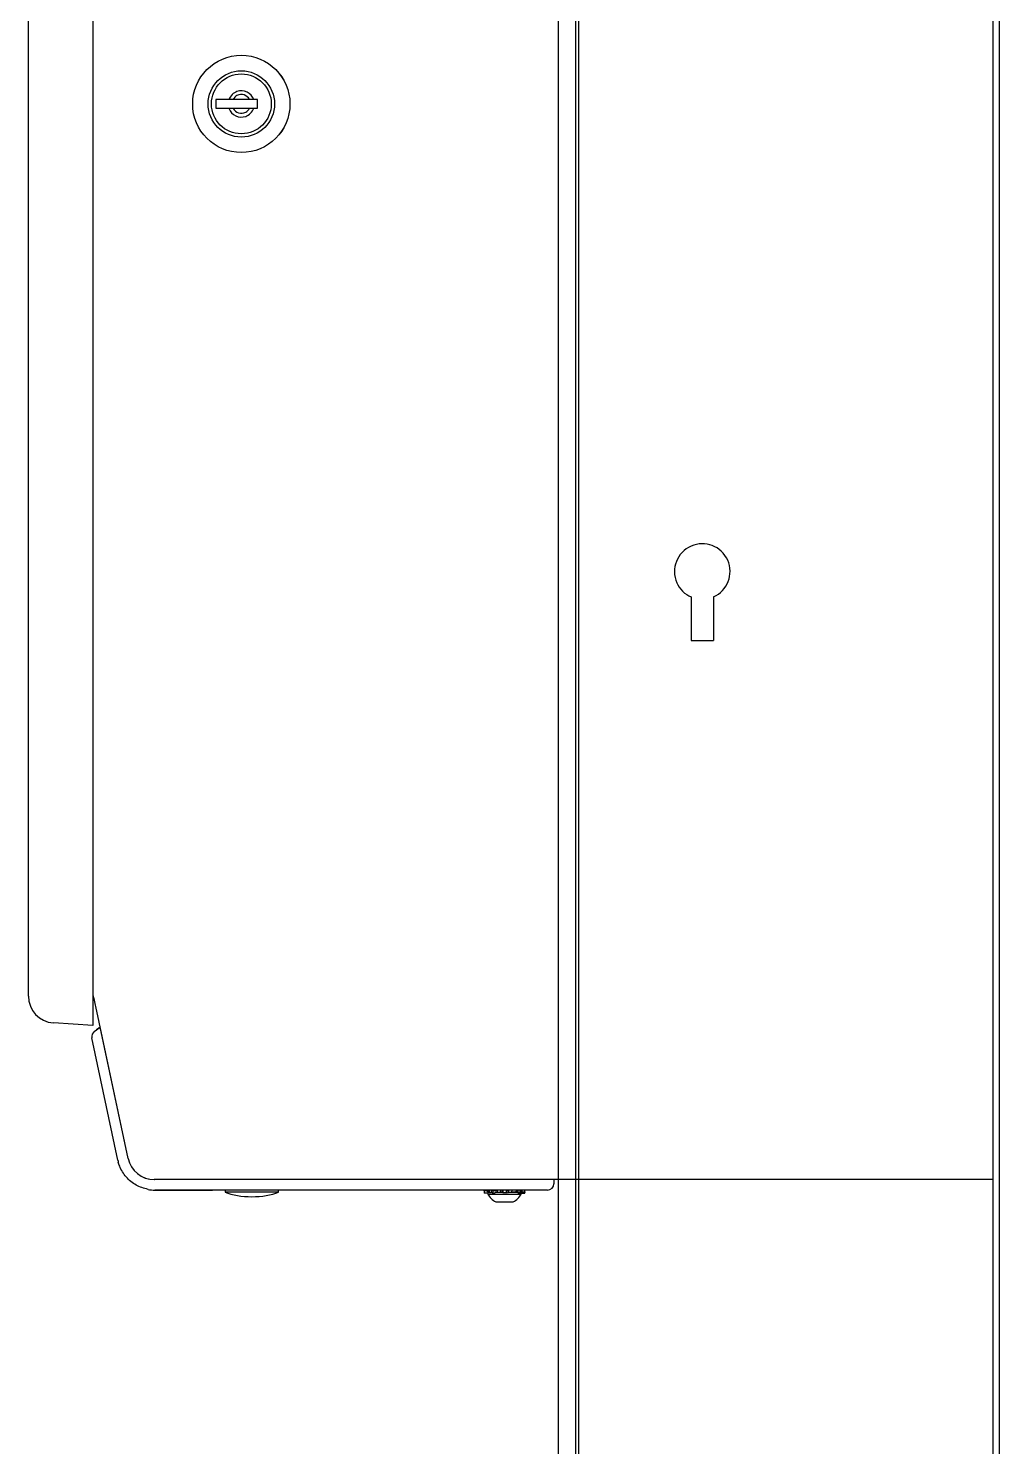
# Model space of a CAD drawing. Header units: inches. Extents: x 0 to 7.98, y 1.62 to 9.38.
# Drawn here: x 5.269 to 6.004, y 6.3 to 7.373 of the extents above; entities that cross this region are included whole.
import ezdxf

# ---------------------------------------------------------------- set-up
doc = ezdxf.new("R2010")
doc.units = ezdxf.units.IN
doc.header["$MEASUREMENT"] = 0
doc.layers.add('Layer 1', color=7, linetype='Continuous')

# ---------------------------------------------------------------- blocks, each defined once
blk = doc.blocks.new('block 405')
at = {"layer": 'Layer 1', "color": 7, "lineweight": 25, "true_color": 0xffffff}
blk.add_open_spline([(5.4667, 7.3156), (5.4667, 7.3359), (5.4503, 7.3524), (5.4299, 7.3524), (5.4096, 7.3524), (5.3931, 7.3359), (5.3931, 7.3156), (5.3931, 7.2953), (5.4096, 7.2788), (5.4299, 7.2788), (5.4503, 7.2788), (5.4667, 7.2953), (5.4667, 7.3156), (5.4667, 7.3156), (5.4667, 7.3156), (5.4667, 7.3156), (5.4667, 7.3156), (5.4667, 7.3156), (5.4667, 7.3156)], degree=3, knots=[0, 0, 0, 0, 1, 1, 1, 2, 2, 2, 3, 3, 3, 4, 4, 4, 5, 5, 5, 6, 6, 6, 6], dxfattribs=at)
blk = doc.blocks.new('block 427')
at = {"layer": 'Layer 1', "color": 7, "lineweight": 25, "true_color": 0xffffff}
blk.add_lwpolyline([(5.6849, 8.0516), (5.6849, 3.5355)], dxfattribs=at)
blk = doc.blocks.new('block 428')
at = {"layer": 'Layer 1', "color": 7, "lineweight": 25, "true_color": 0xffffff}
blk.add_lwpolyline([(5.6826, 8.0513), (5.6826, 3.5358)], dxfattribs=at)
blk = doc.blocks.new('block 431')
at = {"layer": 'Layer 1', "color": 7, "lineweight": 25, "true_color": 0xffffff}
blk.add_lwpolyline([(5.6698, 3.5652), (5.6698, 8.0219)], dxfattribs=at)
blk = doc.blocks.new('block 438')
at = {"layer": 'Layer 1', "color": 7, "lineweight": 25, "true_color": 0xffffff}
blk.add_lwpolyline([(5.7871, 6.9426), (5.7871, 6.9426)], dxfattribs=at)
blk = doc.blocks.new('block 439')
at = {"layer": 'Layer 1', "color": 7, "lineweight": 25, "true_color": 0xffffff}
blk.add_open_spline([(5.7871, 6.9426), (5.7977, 6.9472), (5.8025, 6.9597), (5.7978, 6.9703), (5.7931, 6.9809), (5.7807, 6.9857), (5.7701, 6.981), (5.7595, 6.9763), (5.7547, 6.9639), (5.7593, 6.9533), (5.7609, 6.949), (5.7658, 6.9441), (5.7701, 6.9426)], degree=3, knots=[0, 0, 0, 0, 1, 1, 1, 2, 2, 2, 3, 3, 3, 4, 4, 4, 4], dxfattribs=at)
blk = doc.blocks.new('block 440')
at = {"layer": 'Layer 1', "color": 7, "lineweight": 25, "true_color": 0xffffff}
blk.add_lwpolyline([(5.7701, 6.9426), (5.7701, 6.9426)], dxfattribs=at)
blk = doc.blocks.new('block 442')
at = {"layer": 'Layer 1', "color": 7, "lineweight": 25, "true_color": 0xffffff}
blk.add_lwpolyline([(6.0035, 3.7323), (6.0035, 7.8548)], dxfattribs=at)
blk = doc.blocks.new('block 466')
at = {"layer": 'Layer 1', "color": 7, "lineweight": 25, "true_color": 0xffffff}
blk.add_open_spline([(5.4237, 7.3123), (5.4255, 7.3088), (5.4298, 7.3075), (5.4332, 7.3094), (5.4343, 7.3099), (5.4357, 7.3112), (5.4362, 7.3123)], degree=3, knots=[0, 0, 0, 0, 1, 1, 1, 2, 2, 2, 2], dxfattribs=at)
blk = doc.blocks.new('block 467')
at = {"layer": 'Layer 1', "color": 7, "lineweight": 25, "true_color": 0xffffff}
blk.add_lwpolyline([(5.4362, 7.3123), (5.4393, 7.3123)], dxfattribs=at)
blk = doc.blocks.new('block 468')
at = {"layer": 'Layer 1', "color": 7, "lineweight": 25, "true_color": 0xffffff}
blk.add_open_spline([(5.4205, 7.3123), (5.4224, 7.3071), (5.4281, 7.3044), (5.4332, 7.3062), (5.4358, 7.307), (5.4385, 7.3097), (5.4393, 7.3123)], degree=3, knots=[0, 0, 0, 0, 1, 1, 1, 2, 2, 2, 2], dxfattribs=at)
blk = doc.blocks.new('block 469')
at = {"layer": 'Layer 1', "color": 7, "lineweight": 25, "true_color": 0xffffff}
blk.add_lwpolyline([(5.4205, 7.3123), (5.4237, 7.3123)], dxfattribs=at)
blk = doc.blocks.new('block 470')
at = {"layer": 'Layer 1', "color": 7, "lineweight": 25, "true_color": 0xffffff}
blk.add_open_spline([(5.4393, 7.3189), (5.4375, 7.3241), (5.4318, 7.3268), (5.4266, 7.325), (5.424, 7.3242), (5.4213, 7.3215), (5.4205, 7.3189)], degree=3, knots=[0, 0, 0, 0, 1, 1, 1, 2, 2, 2, 2], dxfattribs=at)
blk = doc.blocks.new('block 471')
at = {"layer": 'Layer 1', "color": 7, "lineweight": 25, "true_color": 0xffffff}
blk.add_open_spline([(5.4362, 7.3189), (5.4343, 7.3224), (5.4301, 7.3237), (5.4266, 7.3219), (5.4255, 7.3214), (5.4242, 7.32), (5.4237, 7.3189)], degree=3, knots=[0, 0, 0, 0, 1, 1, 1, 2, 2, 2, 2], dxfattribs=at)
blk = doc.blocks.new('block 472')
at = {"layer": 'Layer 1', "color": 7, "lineweight": 25, "true_color": 0xffffff}
blk.add_lwpolyline([(5.4393, 7.3189), (5.4362, 7.3189)], dxfattribs=at)
blk = doc.blocks.new('block 473')
at = {"layer": 'Layer 1', "color": 7, "lineweight": 25, "true_color": 0xffffff}
blk.add_lwpolyline([(5.4237, 7.3189), (5.4205, 7.3189)], dxfattribs=at)
blk = doc.blocks.new('block 474')
at = {"layer": 'Layer 1', "color": 7, "lineweight": 25, "true_color": 0xffffff}
blk.add_open_spline([(5.4526, 7.3156), (5.4526, 7.3281), (5.4424, 7.3383), (5.4299, 7.3383), (5.4174, 7.3383), (5.4073, 7.3281), (5.4073, 7.3156), (5.4073, 7.3031), (5.4174, 7.293), (5.4299, 7.293), (5.4424, 7.293), (5.4526, 7.3031), (5.4526, 7.3156), (5.4526, 7.3156), (5.4526, 7.3156), (5.4526, 7.3156), (5.4526, 7.3156), (5.4526, 7.3156), (5.4526, 7.3156)], degree=3, knots=[0, 0, 0, 0, 1, 1, 1, 2, 2, 2, 3, 3, 3, 4, 4, 4, 5, 5, 5, 6, 6, 6, 6], dxfattribs=at)
blk = doc.blocks.new('block 475')
at = {"layer": 'Layer 1', "color": 7, "lineweight": 25, "true_color": 0xffffff}
blk.add_lwpolyline([(5.4105, 7.3189), (5.4105, 7.3123)], dxfattribs=at)
blk = doc.blocks.new('block 476')
at = {"layer": 'Layer 1', "color": 7, "lineweight": 25, "true_color": 0xffffff}
blk.add_lwpolyline([(5.4421, 7.3123), (5.4421, 7.3189)], dxfattribs=at)
blk = doc.blocks.new('block 477')
at = {"layer": 'Layer 1', "color": 7, "lineweight": 25, "true_color": 0xffffff}
blk.add_lwpolyline([(5.4421, 7.3189), (5.4393, 7.3189)], dxfattribs=at)
blk = doc.blocks.new('block 478')
at = {"layer": 'Layer 1', "color": 7, "lineweight": 25, "true_color": 0xffffff}
blk.add_lwpolyline([(5.4205, 7.3189), (5.4105, 7.3189)], dxfattribs=at)
blk = doc.blocks.new('block 479')
at = {"layer": 'Layer 1', "color": 7, "lineweight": 25, "true_color": 0xffffff}
blk.add_lwpolyline([(5.4105, 7.3123), (5.4205, 7.3123)], dxfattribs=at)
blk = doc.blocks.new('block 480')
at = {"layer": 'Layer 1', "color": 7, "lineweight": 25, "true_color": 0xffffff}
blk.add_lwpolyline([(5.4393, 7.3123), (5.4421, 7.3123)], dxfattribs=at)
blk = doc.blocks.new('block 481')
at = {"layer": 'Layer 1', "color": 7, "lineweight": 25, "true_color": 0xffffff}
blk.add_open_spline([(5.455, 7.3156), (5.455, 7.3295), (5.4438, 7.3407), (5.4299, 7.3407), (5.4161, 7.3407), (5.4048, 7.3295), (5.4048, 7.3156), (5.4048, 7.3018), (5.4161, 7.2905), (5.4299, 7.2905), (5.4438, 7.2905), (5.455, 7.3018), (5.455, 7.3156), (5.455, 7.3156), (5.455, 7.3156), (5.455, 7.3156), (5.455, 7.3156), (5.455, 7.3156), (5.455, 7.3156)], degree=3, knots=[0, 0, 0, 0, 1, 1, 1, 2, 2, 2, 3, 3, 3, 4, 4, 4, 5, 5, 5, 6, 6, 6, 6], dxfattribs=at)
blk = doc.blocks.new('block 482')
at = {"layer": 'Layer 1', "color": 7, "lineweight": 25, "true_color": 0xffffff}
blk.add_lwpolyline([(5.4362, 7.3189), (5.4237, 7.3189)], dxfattribs=at)
blk = doc.blocks.new('block 483')
at = {"layer": 'Layer 1', "color": 7, "lineweight": 25, "true_color": 0xffffff}
blk.add_lwpolyline([(5.4237, 7.3123), (5.4362, 7.3123)], dxfattribs=at)
blk = doc.blocks.new('block 484')
at = {"layer": 'Layer 1', "color": 7, "lineweight": 25, "true_color": 0xffffff}
blk.add_open_spline([(5.4667, 7.3156), (5.4667, 7.3359), (5.4502, 7.3524), (5.4299, 7.3524), (5.4096, 7.3524), (5.3931, 7.3359), (5.3931, 7.3156), (5.3931, 7.2953), (5.4096, 7.2788), (5.4299, 7.2788), (5.4502, 7.2788), (5.4667, 7.2953), (5.4667, 7.3156), (5.4667, 7.3156), (5.4667, 7.3156), (5.4667, 7.3156), (5.4667, 7.3156), (5.4667, 7.3156), (5.4667, 7.3156)], degree=3, knots=[0, 0, 0, 0, 1, 1, 1, 2, 2, 2, 3, 3, 3, 4, 4, 4, 5, 5, 5, 6, 6, 6, 6], dxfattribs=at)
blk = doc.blocks.new('block 485')
at = {"layer": 'Layer 1', "color": 7, "lineweight": 25, "true_color": 0xffffff}
blk.add_lwpolyline([(5.3175, 7.9581), (5.3175, 6.6383)], dxfattribs=at)
blk = doc.blocks.new('block 486')
at = {"layer": 'Layer 1', "color": 7, "lineweight": 25, "true_color": 0xffffff}
blk.add_lwpolyline([(5.3175, 6.6182), (5.2877, 6.6202)], dxfattribs=at)
blk = doc.blocks.new('block 487')
at = {"layer": 'Layer 1', "color": 7, "lineweight": 25, "true_color": 0xffffff}
blk.add_lwpolyline([(5.3175, 6.6383), (5.3175, 6.6182)], dxfattribs=at)
blk = doc.blocks.new('block 490')
at = {"layer": 'Layer 1', "color": 7, "lineweight": 25, "true_color": 0xffffff}
blk.add_lwpolyline([(5.2689, 6.6404), (5.2689, 7.956)], dxfattribs=at)
blk = doc.blocks.new('block 491')
at = {"layer": 'Layer 1', "color": 7, "lineweight": 25, "true_color": 0xffffff}
blk.add_open_spline([(5.2689, 6.6404), (5.2688, 6.6299), (5.2772, 6.6209), (5.2877, 6.6202)], degree=3, dxfattribs=at)
blk = doc.blocks.new('block 493')
at = {"layer": 'Layer 1', "color": 7, "lineweight": 25, "true_color": 0xffffff}
blk.add_open_spline([(5.3443, 6.5177), (5.346, 6.5086), (5.3548, 6.5014), (5.364, 6.5017)], degree=3, dxfattribs=at)
blk = doc.blocks.new('block 494')
at = {"layer": 'Layer 1', "color": 7, "lineweight": 25, "true_color": 0xffffff}
blk.add_lwpolyline([(5.3443, 6.5177), (5.3198, 6.6327)], dxfattribs=at)
blk = doc.blocks.new('block 495')
at = {"layer": 'Layer 1', "color": 7, "lineweight": 25, "true_color": 0xffffff}
blk.add_lwpolyline([(5.3198, 6.6327), (5.3196, 6.6335)], dxfattribs=at)
blk = doc.blocks.new('block 496')
at = {"layer": 'Layer 1', "color": 7, "lineweight": 25, "true_color": 0xffffff}
blk.add_lwpolyline([(5.9986, 6.5017), (5.364, 6.5017)], dxfattribs=at)
blk = doc.blocks.new('block 497')
at = {"layer": 'Layer 1', "color": 7, "lineweight": 25, "true_color": 0xffffff}
blk.add_lwpolyline([(5.3196, 6.6335), (5.3186, 6.6386)], dxfattribs=at)
blk = doc.blocks.new('block 498')
at = {"layer": 'Layer 1', "color": 7, "lineweight": 25, "true_color": 0xffffff}
blk.add_lwpolyline([(5.3186, 6.6386), (5.3184, 6.6392)], dxfattribs=at)
blk = doc.blocks.new('block 499')
at = {"layer": 'Layer 1', "color": 7, "lineweight": 25, "true_color": 0xffffff}
blk.add_lwpolyline([(5.3184, 6.6392), (5.3181, 6.6406)], dxfattribs=at)
blk = doc.blocks.new('block 503')
at = {"layer": 'Layer 1', "color": 7, "lineweight": 25, "true_color": 0xffffff}
blk.add_lwpolyline([(5.9986, 3.7323), (5.9986, 7.8548)], dxfattribs=at)
blk = doc.blocks.new('block 509')
at = {"layer": 'Layer 1', "color": 7, "lineweight": 25, "true_color": 0xffffff}
blk.add_lwpolyline([(5.7701, 6.9426), (5.7701, 6.9095)], dxfattribs=at)
blk = doc.blocks.new('block 510')
at = {"layer": 'Layer 1', "color": 7, "lineweight": 25, "true_color": 0xffffff}
blk.add_lwpolyline([(5.7701, 6.9095), (5.7871, 6.9095)], dxfattribs=at)
blk = doc.blocks.new('block 511')
at = {"layer": 'Layer 1', "color": 7, "lineweight": 25, "true_color": 0xffffff}
blk.add_lwpolyline([(5.7871, 6.9426), (5.7871, 6.9095)], dxfattribs=at)
blk = doc.blocks.new('block 689')
at = {"layer": 'Layer 1', "color": 7, "lineweight": 25, "true_color": 0xffffff}
blk.add_lwpolyline([(5.4176, 6.4937), (5.4176, 6.4921)], dxfattribs=at)
blk = doc.blocks.new('block 690')
at = {"layer": 'Layer 1', "color": 7, "lineweight": 25, "true_color": 0xffffff}
blk.add_lwpolyline([(5.4581, 6.4921), (5.4581, 6.4937)], dxfattribs=at)
blk = doc.blocks.new('block 691')
at = {"layer": 'Layer 1', "color": 7, "lineweight": 25, "true_color": 0xffffff}
blk.add_open_spline([(5.4176, 6.4921), (5.4286, 6.4875), (5.4471, 6.4875), (5.4581, 6.4921)], degree=3, dxfattribs=at)
blk = doc.blocks.new('block 692')
at = {"layer": 'Layer 1', "color": 7, "lineweight": 25, "true_color": 0xffffff}
blk.add_lwpolyline([(5.6136, 6.493), (5.6136, 6.4918)], dxfattribs=at)
blk = doc.blocks.new('block 693')
at = {"layer": 'Layer 1', "color": 7, "lineweight": 25, "true_color": 0xffffff}
blk.add_lwpolyline([(5.6444, 6.4918), (5.6444, 6.4937)], dxfattribs=at)
blk = doc.blocks.new('block 694')
at = {"layer": 'Layer 1', "color": 7, "lineweight": 25, "true_color": 0xffffff}
blk.add_open_spline([(5.6356, 6.4848), (5.6378, 6.4858), (5.6406, 6.4885), (5.6416, 6.4906)], degree=3, dxfattribs=at)
blk = doc.blocks.new('block 695')
at = {"layer": 'Layer 1', "color": 7, "lineweight": 25, "true_color": 0xffffff}
blk.add_open_spline([(5.6164, 6.4906), (5.6174, 6.4885), (5.6202, 6.4858), (5.6223, 6.4848)], degree=3, dxfattribs=at)
blk = doc.blocks.new('block 696')
at = {"layer": 'Layer 1', "color": 7, "lineweight": 25, "true_color": 0xffffff}
blk.add_lwpolyline([(5.6164, 6.4914), (5.6164, 6.4906)], dxfattribs=at)
blk = doc.blocks.new('block 697')
at = {"layer": 'Layer 1', "color": 7, "lineweight": 25, "true_color": 0xffffff}
blk.add_lwpolyline([(5.6416, 6.4906), (5.6416, 6.4918)], dxfattribs=at)
blk = doc.blocks.new('block 698')
at = {"layer": 'Layer 1', "color": 7, "lineweight": 25, "true_color": 0xffffff}
blk.add_lwpolyline([(5.4581, 6.4921), (5.4176, 6.4921)], dxfattribs=at)
blk = doc.blocks.new('block 699')
at = {"layer": 'Layer 1', "color": 7, "lineweight": 25, "true_color": 0xffffff}
blk.add_open_spline([(5.3594, 6.4942), (5.3562, 6.495), (5.3531, 6.4959), (5.3503, 6.4975), (5.3503, 6.4975), (5.3503, 6.4975), (5.3503, 6.4975), (5.3475, 6.499), (5.345, 6.5011), (5.3429, 6.5036), (5.3429, 6.5036), (5.3429, 6.5036), (5.3429, 6.5036), (5.3408, 6.506), (5.339, 6.5088), (5.3379, 6.5118), (5.3379, 6.5118), (5.3379, 6.5118), (5.3379, 6.5118), (5.3375, 6.5128), (5.3372, 6.5138), (5.3368, 6.5148)], degree=3, knots=[0, 0, 0, 0, 1, 1, 1, 2, 2, 2, 3, 3, 3, 4, 4, 4, 5, 5, 5, 6, 6, 6, 7, 7, 7, 7], dxfattribs=at)
blk = doc.blocks.new('block 700')
at = {"layer": 'Layer 1', "color": 7, "lineweight": 25, "true_color": 0xffffff}
blk.add_lwpolyline([(5.6663, 6.5017), (5.6663, 6.4985)], dxfattribs=at)
blk = doc.blocks.new('block 701')
at = {"layer": 'Layer 1', "color": 7, "lineweight": 25, "true_color": 0xffffff}
blk.add_lwpolyline([(5.3187, 6.6137), (5.3232, 6.6169)], dxfattribs=at)
blk = doc.blocks.new('block 702')
at = {"layer": 'Layer 1', "color": 7, "lineweight": 25, "true_color": 0xffffff}
blk.add_open_spline([(5.3365, 6.5164), (5.3366, 6.516), (5.3367, 6.5152), (5.3368, 6.5148)], degree=3, dxfattribs=at)
blk = doc.blocks.new('block 703')
at = {"layer": 'Layer 1', "color": 7, "lineweight": 25, "true_color": 0xffffff}
blk.add_lwpolyline([(5.3365, 6.5164), (5.3168, 6.6088)], dxfattribs=at)
blk = doc.blocks.new('block 704')
at = {"layer": 'Layer 1', "color": 7, "lineweight": 25, "true_color": 0xffffff}
blk.add_open_spline([(5.3187, 6.6137), (5.3172, 6.6127), (5.3164, 6.6106), (5.3168, 6.6088)], degree=3, dxfattribs=at)
blk = doc.blocks.new('block 705')
at = {"layer": 'Layer 1', "color": 7, "lineweight": 25, "true_color": 0xffffff}
blk.add_open_spline([(5.3594, 6.4942), (5.3607, 6.4939), (5.3632, 6.4936), (5.3645, 6.4937)], degree=3, dxfattribs=at)
blk = doc.blocks.new('block 706')
at = {"layer": 'Layer 1', "color": 7, "lineweight": 25, "true_color": 0xffffff}
blk.add_open_spline([(5.6615, 6.4937), (5.6642, 6.4937), (5.6663, 6.4958), (5.6663, 6.4985), (5.6663, 6.4985), (5.6663, 6.4985), (5.6663, 6.4985)], degree=3, knots=[0, 0, 0, 0, 1, 1, 1, 2, 2, 2, 2], dxfattribs=at)
blk = doc.blocks.new('block 707')
at = {"layer": 'Layer 1', "color": 7, "lineweight": 25, "true_color": 0xffffff}
blk.add_lwpolyline([(5.6615, 6.4937), (5.3645, 6.4937)], dxfattribs=at)
blk = doc.blocks.new('block 708')
at = {"layer": 'Layer 1', "color": 7, "lineweight": 25, "true_color": 0xffffff}
blk.add_open_spline([(5.3828, 6.4937), (5.3855, 6.4937), (5.3882, 6.4937), (5.3908, 6.4937), (5.3908, 6.4937), (5.3908, 6.4937), (5.3908, 6.4937), (5.3939, 6.4937), (5.3967, 6.4937), (5.3992, 6.4937), (5.3992, 6.4937), (5.3992, 6.4937), (5.3992, 6.4937), (5.4016, 6.4937), (5.4038, 6.4937), (5.4059, 6.4937), (5.4059, 6.4937), (5.4059, 6.4937), (5.4059, 6.4937), (5.4066, 6.4937), (5.4074, 6.4937), (5.4081, 6.4937)], degree=3, knots=[0, 0, 0, 0, 1, 1, 1, 2, 2, 2, 3, 3, 3, 4, 4, 4, 5, 5, 5, 6, 6, 6, 7, 7, 7, 7], dxfattribs=at)
blk = doc.blocks.new('block 709')
at = {"layer": 'Layer 1', "color": 7, "lineweight": 25, "true_color": 0xffffff}
blk.add_open_spline([(5.3645, 6.4937), (5.3666, 6.4937), (5.3687, 6.4937), (5.3707, 6.4937), (5.3707, 6.4937), (5.3707, 6.4937), (5.3707, 6.4937), (5.3721, 6.4937), (5.3734, 6.4937), (5.3748, 6.4937), (5.3748, 6.4937), (5.3748, 6.4937), (5.3748, 6.4937), (5.3761, 6.4937), (5.3774, 6.4937), (5.3788, 6.4937), (5.3788, 6.4937), (5.3788, 6.4937), (5.3788, 6.4937), (5.3801, 6.4937), (5.3815, 6.4937), (5.3828, 6.4937)], degree=3, knots=[0, 0, 0, 0, 1, 1, 1, 2, 2, 2, 3, 3, 3, 4, 4, 4, 5, 5, 5, 6, 6, 6, 7, 7, 7, 7], dxfattribs=at)
blk = doc.blocks.new('block 710')
at = {"layer": 'Layer 1', "color": 7, "lineweight": 25, "true_color": 0xffffff}
blk.add_lwpolyline([(5.3232, 6.6169), (5.3203, 6.6149)], dxfattribs=at)
blk = doc.blocks.new('block 711')
at = {"layer": 'Layer 1', "color": 7, "lineweight": 25, "true_color": 0xffffff}
blk.add_lwpolyline([(5.6302, 6.4937), (5.6302, 6.4918)], dxfattribs=at)
blk = doc.blocks.new('block 712')
at = {"layer": 'Layer 1', "color": 7, "lineweight": 25, "true_color": 0xffffff}
blk.add_lwpolyline([(5.6278, 6.4937), (5.6278, 6.4918)], dxfattribs=at)
blk = doc.blocks.new('block 713')
at = {"layer": 'Layer 1', "color": 7, "lineweight": 25, "true_color": 0xffffff}
blk.add_lwpolyline([(5.6278, 6.4918), (5.6302, 6.4918)], dxfattribs=at)
blk = doc.blocks.new('block 714')
at = {"layer": 'Layer 1', "color": 7, "lineweight": 25, "true_color": 0xffffff}
blk.add_lwpolyline([(5.6303, 6.4918), (5.631, 6.4935)], dxfattribs=at)
blk = doc.blocks.new('block 715')
at = {"layer": 'Layer 1', "color": 7, "lineweight": 25, "true_color": 0xffffff}
blk.add_open_spline([(5.6303, 6.4918), (5.6303, 6.4918), (5.6301, 6.4918), (5.63, 6.4918)], degree=3, dxfattribs=at)
blk = doc.blocks.new('block 716')
at = {"layer": 'Layer 1', "color": 7, "lineweight": 25, "true_color": 0xffffff}
blk.add_lwpolyline([(5.631, 6.4935), (5.6302, 6.4937)], dxfattribs=at)
blk = doc.blocks.new('block 717')
at = {"layer": 'Layer 1', "color": 7, "lineweight": 25, "true_color": 0xffffff}
blk.add_lwpolyline([(5.627, 6.492), (5.6278, 6.4918)], dxfattribs=at)
blk = doc.blocks.new('block 718')
at = {"layer": 'Layer 1', "color": 7, "lineweight": 25, "true_color": 0xffffff}
blk.add_lwpolyline([(5.632, 6.4932), (5.6313, 6.4914)], dxfattribs=at)
blk = doc.blocks.new('block 719')
at = {"layer": 'Layer 1', "color": 7, "lineweight": 25, "true_color": 0xffffff}
blk.add_lwpolyline([(5.6313, 6.4914), (5.6303, 6.4918)], dxfattribs=at)
blk = doc.blocks.new('block 720')
at = {"layer": 'Layer 1', "color": 7, "lineweight": 25, "true_color": 0xffffff}
blk.add_lwpolyline([(5.632, 6.4932), (5.631, 6.4935)], dxfattribs=at)
blk = doc.blocks.new('block 721')
at = {"layer": 'Layer 1', "color": 7, "lineweight": 25, "true_color": 0xffffff}
blk.add_lwpolyline([(5.626, 6.4924), (5.6265, 6.4937)], dxfattribs=at)
blk = doc.blocks.new('block 722')
at = {"layer": 'Layer 1', "color": 7, "lineweight": 25, "true_color": 0xffffff}
blk.add_lwpolyline([(5.626, 6.4924), (5.627, 6.492)], dxfattribs=at)
blk = doc.blocks.new('block 723')
at = {"layer": 'Layer 1', "color": 7, "lineweight": 25, "true_color": 0xffffff}
blk.add_lwpolyline([(5.6345, 6.4924), (5.6377, 6.4924)], dxfattribs=at)
blk = doc.blocks.new('block 724')
at = {"layer": 'Layer 1', "color": 7, "lineweight": 25, "true_color": 0xffffff}
blk.add_lwpolyline([(5.6377, 6.4924), (5.6384, 6.492)], dxfattribs=at)
blk = doc.blocks.new('block 725')
at = {"layer": 'Layer 1', "color": 7, "lineweight": 25, "true_color": 0xffffff}
blk.add_lwpolyline([(5.6352, 6.492), (5.6384, 6.492)], dxfattribs=at)
blk = doc.blocks.new('block 726')
at = {"layer": 'Layer 1', "color": 7, "lineweight": 25, "true_color": 0xffffff}
blk.add_lwpolyline([(5.6352, 6.492), (5.6345, 6.4924)], dxfattribs=at)
blk = doc.blocks.new('block 727')
at = {"layer": 'Layer 1', "color": 7, "lineweight": 25, "true_color": 0xffffff}
blk.add_lwpolyline([(5.6377, 6.4924), (5.6381, 6.4937)], dxfattribs=at)
blk = doc.blocks.new('block 728')
at = {"layer": 'Layer 1', "color": 7, "lineweight": 25, "true_color": 0xffffff}
blk.add_lwpolyline([(5.6228, 6.4935), (5.6235, 6.4932)], dxfattribs=at)
blk = doc.blocks.new('block 729')
at = {"layer": 'Layer 1', "color": 7, "lineweight": 25, "true_color": 0xffffff}
blk.add_lwpolyline([(5.6235, 6.4932), (5.6202, 6.4932)], dxfattribs=at)
blk = doc.blocks.new('block 730')
at = {"layer": 'Layer 1', "color": 7, "lineweight": 25, "true_color": 0xffffff}
blk.add_lwpolyline([(5.6202, 6.4932), (5.6195, 6.4935)], dxfattribs=at)
blk = doc.blocks.new('block 731')
at = {"layer": 'Layer 1', "color": 7, "lineweight": 25, "true_color": 0xffffff}
blk.add_lwpolyline([(5.6195, 6.4935), (5.6228, 6.4935)], dxfattribs=at)
blk = doc.blocks.new('block 732')
at = {"layer": 'Layer 1', "color": 7, "lineweight": 25, "true_color": 0xffffff}
blk.add_lwpolyline([(5.6202, 6.4932), (5.6198, 6.4914)], dxfattribs=at)
blk = doc.blocks.new('block 733')
at = {"layer": 'Layer 1', "color": 7, "lineweight": 25, "true_color": 0xffffff}
blk.add_lwpolyline([(5.6198, 6.4914), (5.6191, 6.4918)], dxfattribs=at)
blk = doc.blocks.new('block 734')
at = {"layer": 'Layer 1', "color": 7, "lineweight": 25, "true_color": 0xffffff}
blk.add_lwpolyline([(5.6191, 6.4918), (5.6195, 6.4935)], dxfattribs=at)
blk = doc.blocks.new('block 735')
at = {"layer": 'Layer 1', "color": 7, "lineweight": 25, "true_color": 0xffffff}
blk.add_lwpolyline([(5.6345, 6.4924), (5.6348, 6.4937)], dxfattribs=at)
blk = doc.blocks.new('block 736')
at = {"layer": 'Layer 1', "color": 7, "lineweight": 25, "true_color": 0xffffff}
blk.add_lwpolyline([(5.6235, 6.4932), (5.6231, 6.4918)], dxfattribs=at)
blk = doc.blocks.new('block 737')
at = {"layer": 'Layer 1', "color": 7, "lineweight": 25, "true_color": 0xffffff}
blk.add_lwpolyline([(5.6219, 6.4914), (5.6198, 6.4914)], dxfattribs=at)
blk = doc.blocks.new('block 738')
at = {"layer": 'Layer 1', "color": 7, "lineweight": 25, "true_color": 0xffffff}
blk.add_lwpolyline([(5.6384, 6.492), (5.639, 6.4918)], dxfattribs=at)
blk = doc.blocks.new('block 739')
at = {"layer": 'Layer 1', "color": 7, "lineweight": 25, "true_color": 0xffffff}
blk.add_lwpolyline([(5.639, 6.4937), (5.639, 6.4918)], dxfattribs=at)
blk = doc.blocks.new('block 740')
at = {"layer": 'Layer 1', "color": 7, "lineweight": 25, "true_color": 0xffffff}
blk.add_lwpolyline([(5.6357, 6.4918), (5.6352, 6.492)], dxfattribs=at)
blk = doc.blocks.new('block 741')
at = {"layer": 'Layer 1', "color": 7, "lineweight": 25, "true_color": 0xffffff}
blk.add_lwpolyline([(5.6358, 6.4918), (5.6357, 6.4918)], dxfattribs=at)
blk = doc.blocks.new('block 742')
at = {"layer": 'Layer 1', "color": 7, "lineweight": 25, "true_color": 0xffffff}
blk.add_lwpolyline([(5.6391, 6.4918), (5.6371, 6.4918)], dxfattribs=at)
blk = doc.blocks.new('block 743')
at = {"layer": 'Layer 1', "color": 7, "lineweight": 25, "true_color": 0xffffff}
blk.add_lwpolyline([(5.6222, 6.4937), (5.6228, 6.4935)], dxfattribs=at)
blk = doc.blocks.new('block 744')
at = {"layer": 'Layer 1', "color": 7, "lineweight": 25, "true_color": 0xffffff}
blk.add_lwpolyline([(5.6195, 6.4935), (5.619, 6.4937)], dxfattribs=at)
blk = doc.blocks.new('block 745')
at = {"layer": 'Layer 1', "color": 7, "lineweight": 25, "true_color": 0xffffff}
blk.add_open_spline([(5.6191, 6.4918), (5.619, 6.4918), (5.6189, 6.4918), (5.6189, 6.4918)], degree=3, dxfattribs=at)
blk = doc.blocks.new('block 746')
at = {"layer": 'Layer 1', "color": 7, "lineweight": 25, "true_color": 0xffffff}
blk.add_lwpolyline([(5.619, 6.4937), (5.619, 6.4918)], dxfattribs=at)
blk = doc.blocks.new('block 747')
at = {"layer": 'Layer 1', "color": 7, "lineweight": 25, "true_color": 0xffffff}
blk.add_lwpolyline([(5.6407, 6.4937), (5.6407, 6.4918)], dxfattribs=at)
blk = doc.blocks.new('block 748')
at = {"layer": 'Layer 1', "color": 7, "lineweight": 25, "true_color": 0xffffff}
blk.add_lwpolyline([(5.639, 6.4918), (5.6407, 6.4918)], dxfattribs=at)
blk = doc.blocks.new('block 749')
at = {"layer": 'Layer 1', "color": 7, "lineweight": 25, "true_color": 0xffffff}
blk.add_lwpolyline([(5.6173, 6.4937), (5.6173, 6.4918)], dxfattribs=at)
blk = doc.blocks.new('block 750')
at = {"layer": 'Layer 1', "color": 7, "lineweight": 25, "true_color": 0xffffff}
blk.add_lwpolyline([(5.6173, 6.4918), (5.619, 6.4918)], dxfattribs=at)
blk = doc.blocks.new('block 751')
at = {"layer": 'Layer 1', "color": 7, "lineweight": 25, "true_color": 0xffffff}
blk.add_lwpolyline([(5.6413, 6.4935), (5.6407, 6.4937)], dxfattribs=at)
blk = doc.blocks.new('block 752')
at = {"layer": 'Layer 1', "color": 7, "lineweight": 25, "true_color": 0xffffff}
blk.add_lwpolyline([(5.6167, 6.492), (5.6173, 6.4918)], dxfattribs=at)
blk = doc.blocks.new('block 753')
at = {"layer": 'Layer 1', "color": 7, "lineweight": 25, "true_color": 0xffffff}
blk.add_lwpolyline([(5.6408, 6.4918), (5.6413, 6.4935)], dxfattribs=at)
blk = doc.blocks.new('block 754')
at = {"layer": 'Layer 1', "color": 7, "lineweight": 25, "true_color": 0xffffff}
blk.add_open_spline([(5.6408, 6.4918), (5.6408, 6.4918), (5.6407, 6.4918), (5.6406, 6.4918)], degree=3, dxfattribs=at)
blk = doc.blocks.new('block 755')
at = {"layer": 'Layer 1', "color": 7, "lineweight": 25, "true_color": 0xffffff}
blk.add_lwpolyline([(5.642, 6.4932), (5.6415, 6.4914)], dxfattribs=at)
blk = doc.blocks.new('block 756')
at = {"layer": 'Layer 1', "color": 7, "lineweight": 25, "true_color": 0xffffff}
blk.add_lwpolyline([(5.6415, 6.4914), (5.6408, 6.4918)], dxfattribs=at)
blk = doc.blocks.new('block 757')
at = {"layer": 'Layer 1', "color": 7, "lineweight": 25, "true_color": 0xffffff}
blk.add_lwpolyline([(5.642, 6.4932), (5.6413, 6.4935)], dxfattribs=at)
blk = doc.blocks.new('block 758')
at = {"layer": 'Layer 1', "color": 7, "lineweight": 25, "true_color": 0xffffff}
blk.add_lwpolyline([(5.616, 6.4924), (5.6164, 6.4937)], dxfattribs=at)
blk = doc.blocks.new('block 759')
at = {"layer": 'Layer 1', "color": 7, "lineweight": 25, "true_color": 0xffffff}
blk.add_lwpolyline([(5.616, 6.4924), (5.6167, 6.492)], dxfattribs=at)
blk = doc.blocks.new('block 760')
at = {"layer": 'Layer 1', "color": 7, "lineweight": 25, "true_color": 0xffffff}
blk.add_lwpolyline([(5.6394, 6.4914), (5.6415, 6.4914)], dxfattribs=at)
blk = doc.blocks.new('block 761')
at = {"layer": 'Layer 1', "color": 7, "lineweight": 25, "true_color": 0xffffff}
blk.add_lwpolyline([(5.6162, 6.4932), (5.6136, 6.4932)], dxfattribs=at)
blk = doc.blocks.new('block 762')
at = {"layer": 'Layer 1', "color": 7, "lineweight": 25, "true_color": 0xffffff}
blk.add_lwpolyline([(5.6136, 6.4932), (5.6136, 6.4935)], dxfattribs=at)
blk = doc.blocks.new('block 763')
at = {"layer": 'Layer 1', "color": 7, "lineweight": 25, "true_color": 0xffffff}
blk.add_lwpolyline([(5.6418, 6.4924), (5.6443, 6.4924)], dxfattribs=at)
blk = doc.blocks.new('block 764')
at = {"layer": 'Layer 1', "color": 7, "lineweight": 25, "true_color": 0xffffff}
blk.add_lwpolyline([(5.6443, 6.4924), (5.6443, 6.492)], dxfattribs=at)
blk = doc.blocks.new('block 765')
at = {"layer": 'Layer 1', "color": 7, "lineweight": 25, "true_color": 0xffffff}
blk.add_lwpolyline([(5.6443, 6.4924), (5.6443, 6.4937)], dxfattribs=at)
blk = doc.blocks.new('block 766')
at = {"layer": 'Layer 1', "color": 7, "lineweight": 25, "true_color": 0xffffff}
blk.add_lwpolyline([(5.6166, 6.4914), (5.6136, 6.4914)], dxfattribs=at)
blk = doc.blocks.new('block 767')
at = {"layer": 'Layer 1', "color": 7, "lineweight": 25, "true_color": 0xffffff}
blk.add_lwpolyline([(5.6136, 6.4932), (5.6136, 6.4914)], dxfattribs=at)
blk = doc.blocks.new('block 768')
at = {"layer": 'Layer 1', "color": 7, "lineweight": 25, "true_color": 0xffffff}
blk.add_lwpolyline([(5.6398, 6.4918), (5.6398, 6.492)], dxfattribs=at)
blk = doc.blocks.new('block 769')
at = {"layer": 'Layer 1', "color": 7, "lineweight": 25, "true_color": 0xffffff}
blk.add_lwpolyline([(5.6443, 6.492), (5.6443, 6.4918)], dxfattribs=at)
blk = doc.blocks.new('block 770')
at = {"layer": 'Layer 1', "color": 7, "lineweight": 25, "true_color": 0xffffff}
blk.add_lwpolyline([(5.6443, 6.4918), (5.6416, 6.4918)], dxfattribs=at)
blk = doc.blocks.new('block 771')
at = {"layer": 'Layer 1', "color": 7, "lineweight": 25, "true_color": 0xffffff}
blk.add_lwpolyline([(5.6136, 6.4918), (5.6136, 6.4918)], dxfattribs=at)
blk = doc.blocks.new('block 772')
at = {"layer": 'Layer 1', "color": 7, "lineweight": 25, "true_color": 0xffffff}
blk.add_lwpolyline([(5.6444, 6.4918), (5.6444, 6.4937)], dxfattribs=at)
blk = doc.blocks.new('block 773')
at = {"layer": 'Layer 1', "color": 7, "lineweight": 25, "true_color": 0xffffff}
blk.add_lwpolyline([(5.6444, 6.4918), (5.6444, 6.4918)], dxfattribs=at)
blk = doc.blocks.new('block 774')
at = {"layer": 'Layer 1', "color": 7, "lineweight": 25, "true_color": 0xffffff}
blk.add_lwpolyline([(5.6443, 6.4918), (5.6444, 6.4918)], dxfattribs=at)
blk = doc.blocks.new('block 775')
at = {"layer": 'Layer 1', "color": 7, "lineweight": 25, "true_color": 0xffffff}
blk.add_lwpolyline([(5.6443, 6.4918), (5.6443, 6.4918)], dxfattribs=at)
blk = doc.blocks.new('block 776')
at = {"layer": 'Layer 1', "color": 7, "lineweight": 25, "true_color": 0xffffff}
blk.add_lwpolyline([(5.6416, 6.4914), (5.6443, 6.4914)], dxfattribs=at)
blk = doc.blocks.new('block 777')
at = {"layer": 'Layer 1', "color": 7, "lineweight": 25, "true_color": 0xffffff}
blk.add_lwpolyline([(5.6443, 6.4914), (5.6443, 6.4918)], dxfattribs=at)
blk = doc.blocks.new('block 778')
at = {"layer": 'Layer 1', "color": 7, "lineweight": 25, "true_color": 0xffffff}
blk.add_lwpolyline([(5.6223, 6.4848), (5.6356, 6.4848)], dxfattribs=at)
blk = doc.blocks.new('block 779')
at = {"layer": 'Layer 1', "color": 7, "lineweight": 25, "true_color": 0xffffff}
blk.add_lwpolyline([(5.6164, 6.4906), (5.6416, 6.4906)], dxfattribs=at)
blk = doc.blocks.new('block 780')
at = {"layer": 'Layer 1', "color": 7, "lineweight": 25, "true_color": 0xffffff}
blk.add_lwpolyline([(5.6273, 6.4918), (5.622, 6.4918)], dxfattribs=at)
blk = doc.blocks.new('block 781')
at = {"layer": 'Layer 1', "color": 7, "lineweight": 25, "true_color": 0xffffff}
blk.add_lwpolyline([(5.6371, 6.4918), (5.6315, 6.4918)], dxfattribs=at)
blk = doc.blocks.new('block 782')
at = {"layer": 'Layer 1', "color": 7, "lineweight": 25, "true_color": 0xffffff}
blk.add_lwpolyline([(5.6663, 6.5017), (5.3641, 6.5017)], dxfattribs=at)
blk = doc.blocks.new('block 783')
at = {"layer": 'Layer 1', "color": 7, "lineweight": 25, "true_color": 0xffffff}
blk.add_open_spline([(5.3443, 6.5177), (5.3461, 6.5086), (5.3548, 6.5014), (5.3641, 6.5017)], degree=3, dxfattribs=at)
blk = doc.blocks.new('block 784')
at = {"layer": 'Layer 1', "color": 7, "lineweight": 25, "true_color": 0xffffff}
blk.add_lwpolyline([(5.3443, 6.5177), (5.3232, 6.6169)], dxfattribs=at)
blk = doc.blocks.new('block 785')
at = {"layer": 'Layer 1', "color": 7, "lineweight": 25, "true_color": 0xffffff}
blk.add_lwpolyline([(5.6276, 6.4937), (5.627, 6.492)], dxfattribs=at)
blk = doc.blocks.new('block 786')
at = {"layer": 'Layer 1', "color": 7, "lineweight": 25, "true_color": 0xffffff}
blk.add_lwpolyline([(5.6389, 6.4937), (5.6384, 6.492)], dxfattribs=at)
blk = doc.blocks.new('block 787')
at = {"layer": 'Layer 1', "color": 7, "lineweight": 25, "true_color": 0xffffff}
blk.add_lwpolyline([(5.6172, 6.4937), (5.6167, 6.492)], dxfattribs=at)
blk = doc.blocks.new('block 788')
at = {"layer": 'Layer 1', "color": 7, "lineweight": 25, "true_color": 0xffffff}
blk.add_lwpolyline([(5.6388, 6.4918), (5.6408, 6.4918)], dxfattribs=at)
blk = doc.blocks.new('block 789')
at = {"layer": 'Layer 1', "color": 7, "lineweight": 25, "true_color": 0xffffff}
blk.add_lwpolyline([(5.6163, 6.4935), (5.6136, 6.4935)], dxfattribs=at)
blk = doc.blocks.new('block 790')
at = {"layer": 'Layer 1', "color": 7, "lineweight": 25, "true_color": 0xffffff}
blk.add_lwpolyline([(5.6417, 6.492), (5.6443, 6.492)], dxfattribs=at)
blk = doc.blocks.new('block 791')
at = {"layer": 'Layer 1', "color": 7, "lineweight": 25, "true_color": 0xffffff}
blk.add_lwpolyline([(5.6416, 6.4918), (5.6443, 6.4918)], dxfattribs=at)

msp = doc.modelspace()

# ---------------------------------------------------------------- block references
at = {"layer": 'Layer 1'}
for name in ['block 428', 'block 427', 'block 431', 'block 490', 'block 485', 'block 503', 'block 442', 'block 405', 'block 484', 'block 481', 'block 474', 'block 470', 'block 471', 'block 475', 'block 478', 'block 479', 'block 473', 'block 468', 'block 469', 'block 482', 'block 466', 'block 483', 'block 472', 'block 467', 'block 477', 'block 480', 'block 476', 'block 439', 'block 440', 'block 509', 'block 438', 'block 511', 'block 510', 'block 491', 'block 487', 'block 499', 'block 498', 'block 497', 'block 495', 'block 494', 'block 486', 'block 704', 'block 701', 'block 710', 'block 784', 'block 703', 'block 702', 'block 699', 'block 493', 'block 783', 'block 705', 'block 496', 'block 782', 'block 707', 'block 709', 'block 708', 'block 689', 'block 690', 'block 762', 'block 789', 'block 758', 'block 787', 'block 749', 'block 744', 'block 746', 'block 734', 'block 730', 'block 731', 'block 743', 'block 728', 'block 721', 'block 785', 'block 712', 'block 711', 'block 716', 'block 714', 'block 720', 'block 735', 'block 727', 'block 786', 'block 739', 'block 747', 'block 751', 'block 753', 'block 757', 'block 765', 'block 693', 'block 772', 'block 706', 'block 700', 'block 691', 'block 698', 'block 761', 'block 767', 'block 692', 'block 771', 'block 766', 'block 759', 'block 696', 'block 695', 'block 779', 'block 752', 'block 750', 'block 745', 'block 733', 'block 732', 'block 737', 'block 729', 'block 780', 'block 778', 'block 736', 'block 722', 'block 717', 'block 713', 'block 715', 'block 719', 'block 718', 'block 781', 'block 723', 'block 726', 'block 725', 'block 740', 'block 694', 'block 741', 'block 742', 'block 724', 'block 738', 'block 788', 'block 748', 'block 760', 'block 768', 'block 754', 'block 756', 'block 755', 'block 697', 'block 770', 'block 791', 'block 776', 'block 790', 'block 763', 'block 764', 'block 769', 'block 774', 'block 775', 'block 777', 'block 773']:
    msp.add_blockref(name, (0, 0), dxfattribs=at)

doc.saveas('drawing.dxf')
